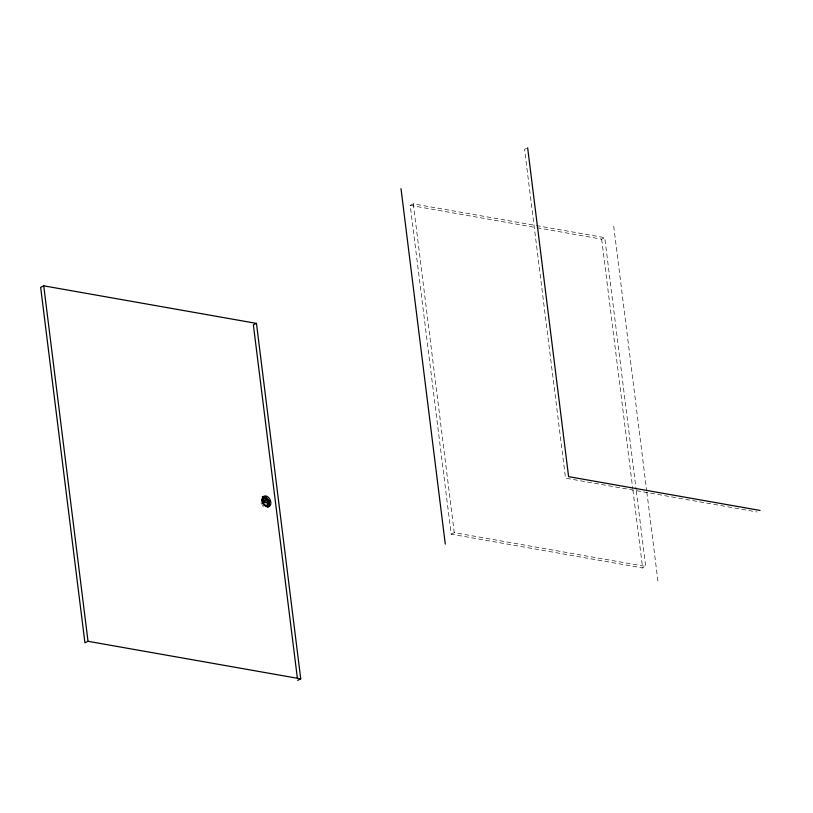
<?xml version="1.0" encoding="UTF-8"?>
<svg xmlns="http://www.w3.org/2000/svg" width="813" height="813" viewBox="0 0 813 813"><rect width="100%" height="100%" fill="white"/><g stroke="black" fill="none" stroke-linecap="round" stroke-linejoin="round"><path stroke-width="0.61" stroke-dasharray="4.07 3.05" d="M636.294 490.869L645.705 566.458L642.616 567.972L451.164 534.171L410.209 205.364L413.299 203.85L535.137 225.353M526.621 148.342L524.558 149.348L565.513 478.156L756.964 511.956M537.017 227.752L601.661 239.164L604.75 237.65L636.132 489.609M451.164 534.171L454.254 532.657L645.705 566.458M536.377 225.577L604.75 237.65M410.209 205.364L535.777 227.528M613.724 226.197L646.701 490.91M646.853 492.17L658.002 581.661M601.661 239.164L632.727 488.603M632.89 489.863L642.616 567.972M413.299 203.85L454.254 532.657M263.392 506.458A5.793 3.984 63.9 0 1 262.386 505.432M261.552 504.182A5.793 3.984 63.9 0 1 260.953 502.8"/><path stroke-width="1.22" d="M43.739 285.83L40.65 287.345L84.928 642.819L88.017 641.305L300.739 678.855L256.461 323.391L43.739 285.83L88.017 641.305M256.461 323.391L253.371 324.905L297.334 677.849M262.06 501.611L262.04 500.686L263.585 499.934L269.215 500.92L269.449 502.81L267.904 503.572L267.884 502.637M269.449 502.81L263.819 501.824L262.274 502.576A3.882 2.673 63.9 0 0 262.68 503.511M265.068 500.706L269.215 500.92M297.649 680.369L300.739 678.855M760.053 510.442L568.602 476.642L527.647 147.834M263.819 501.824L263.585 499.934M401.002 188.636L445.28 544.11M262.812 500.31A3.882 2.673 63.9 0 1 265.292 498.105A3.882 2.673 63.9 0 1 268.432 501.306M262.213 497.038A5.793 3.984 63.9 0 1 268.392 500.076A5.793 3.984 63.9 0 1 267.731 507.221M267.721 504.395A3.882 2.673 63.9 0 1 263.239 504.345M262.04 500.686A3.882 2.673 63.9 0 1 265.282 498.735M266.034 499.223A3.882 2.673 63.9 0 1 266.705 499.914M268.676 503.186L263.046 502.2A3.882 2.673 63.9 0 0 266.197 505.401A3.882 2.673 63.9 0 0 268.676 503.186M262.152 499.223A5.793 3.984 63.9 0 0 268.29 506.824A5.793 3.984 63.9 0 0 269.103 498.064A5.793 3.984 63.9 0 0 262.152 499.223"/></g></svg>
